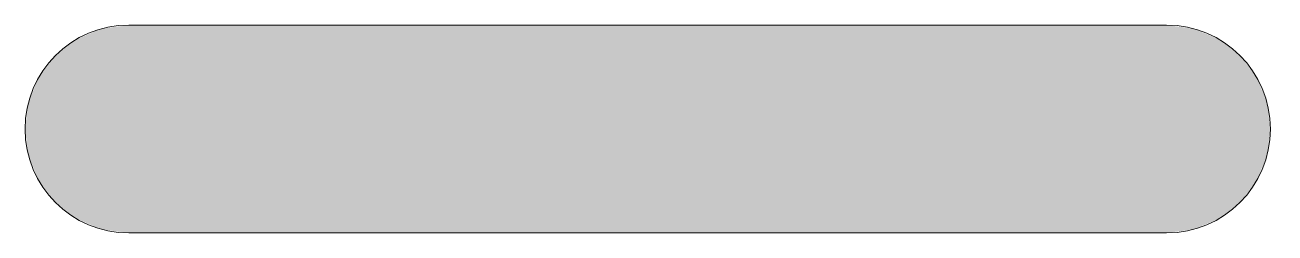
# Model space of a CAD drawing. Header units: metres. Extents: x -710.9 to -680.8, y 0 to 5.
import ezdxf

# ---------------------------------------------------------------- set-up
doc = ezdxf.new("R2010")
doc.units = ezdxf.units.M
doc.layers.add('A-DETL-GENF', color=92, linetype='Continuous', lineweight=18)

# ---------------------------------------------------------------- blocks, each defined once
blk = doc.blocks.new('30 compressieband - B 30-2454241-00_0 Basismaterialen')
at = {"layer": 'A-DETL-GENF', "lineweight": 13}
blk.add_hatch(color=256, dxfattribs=at).paths.add_polyline_path([(-683.392, 0), (-682.745, 0.085), (-682.142, 0.335), (-681.624, 0.732), (-681.227, 1.25), (-680.977, 1.853), (-680.892, 2.5), (-680.977, 3.147), (-681.227, 3.75), (-681.624, 4.268), (-682.142, 4.665), (-682.745, 4.915), (-683.392, 5), (-708.392, 5), (-709.039, 4.915), (-709.642, 4.665), (-710.16, 4.268), (-710.557, 3.75), (-710.807, 3.147), (-710.892, 2.5), (-710.807, 1.853), (-710.557, 1.25), (-710.16, 0.732), (-709.642, 0.335), (-709.039, 0.085), (-708.392, 0)])
for p, q in [((-683.392, 5), (-708.392, 5)), ((-708.392, 0), (-683.392, 0))]:
    blk.add_line(p, q, dxfattribs=at)
at = {"layer": 'A-DETL-GENF'}
for centre, start, end in [((-708.392, 2.5), 90, 270), ((-683.392, 2.5), 270, 90)]:
    blk.add_arc(centre, 2.5, start, end, dxfattribs=at)

msp = doc.modelspace()

# ---------------------------------------------------------------- block references
msp.add_blockref('30 compressieband - B 30-2454241-00_0 Basismaterialen', (0, 0))

doc.saveas('drawing.dxf')
